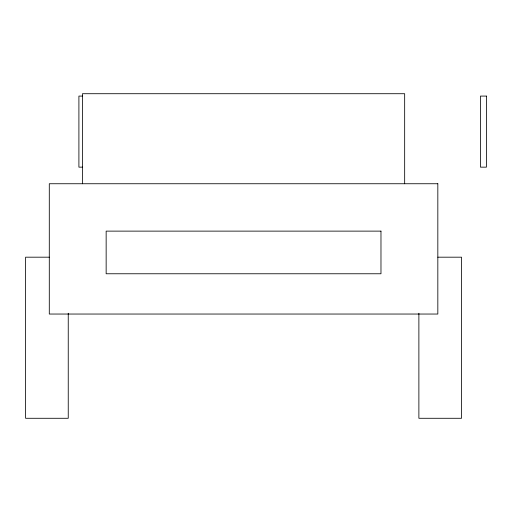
<?xml version="1.0" encoding="UTF-8"?>
<svg xmlns="http://www.w3.org/2000/svg" width="512" height="512" viewBox="0 0 512 512"><rect width="100%" height="100%" fill="white"/><g stroke="black" fill="none" stroke-linecap="round" stroke-linejoin="round"><path stroke-width="0.77" d="M82.605 96.083L78.906 96.083L78.906 167.155L82.605 167.155M49.293 257.184L25.6 257.184L25.6 418.285L68.243 418.285L68.243 313.254M437.83 257.184L461.523 257.184L461.523 418.285L418.88 418.285L418.88 313.254M404.666 183.744L404.666 93.715L82.458 93.715L82.458 183.744M486.4 96.083L480.48 96.083L480.48 167.155L486.4 167.155L486.4 96.083M437.83 183.744L49.293 183.744L49.293 314.042L437.83 314.042L437.83 183.744M380.973 231.123L106.15 231.123L106.15 273.766L380.973 273.766L380.973 231.123"/></g></svg>
